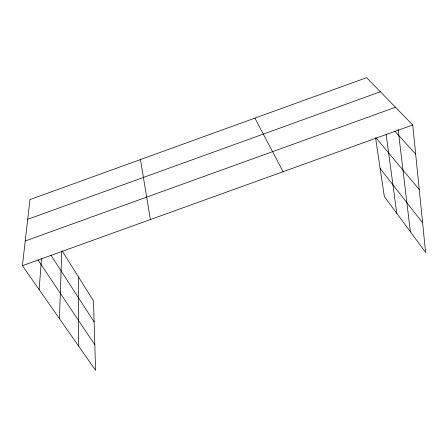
<?xml version="1.0" encoding="UTF-8"?>
<svg xmlns="http://www.w3.org/2000/svg" width="448" height="448" viewBox="0 0 448 448"><rect width="100%" height="100%" fill="white"/><g stroke="black" fill="none" stroke-linecap="round" stroke-linejoin="round"><path stroke-width="0.67" d="M59.45 318.668L61.774 251.009M39.144 289.632L41.524 258.367M62.166 250.914L93.492 300.888L95.575 370.334L22.4 265.692L29.977 199.562L366.615 77.666L412.72 124.964L425.6 252.403L384.306 196.47L375.581 137.894M27.714 219.29L380.358 91.767M25.234 240.979L395.478 107.274M22.4 265.692L412.72 124.964M394.71 131.029L415.671 154.157M375.922 137.743L419.244 189.532M380.128 168.42L422.61 222.807M37.968 259.969L94.808 344.73M50.977 255.242L94.119 321.922M254.912 118.115L283.091 171.702M140.459 159.555L150.388 219.548M386.126 134.406L396.805 213.399M398.121 129.394L410.368 231.767M78.478 276.942L78.562 346.002"/></g></svg>
